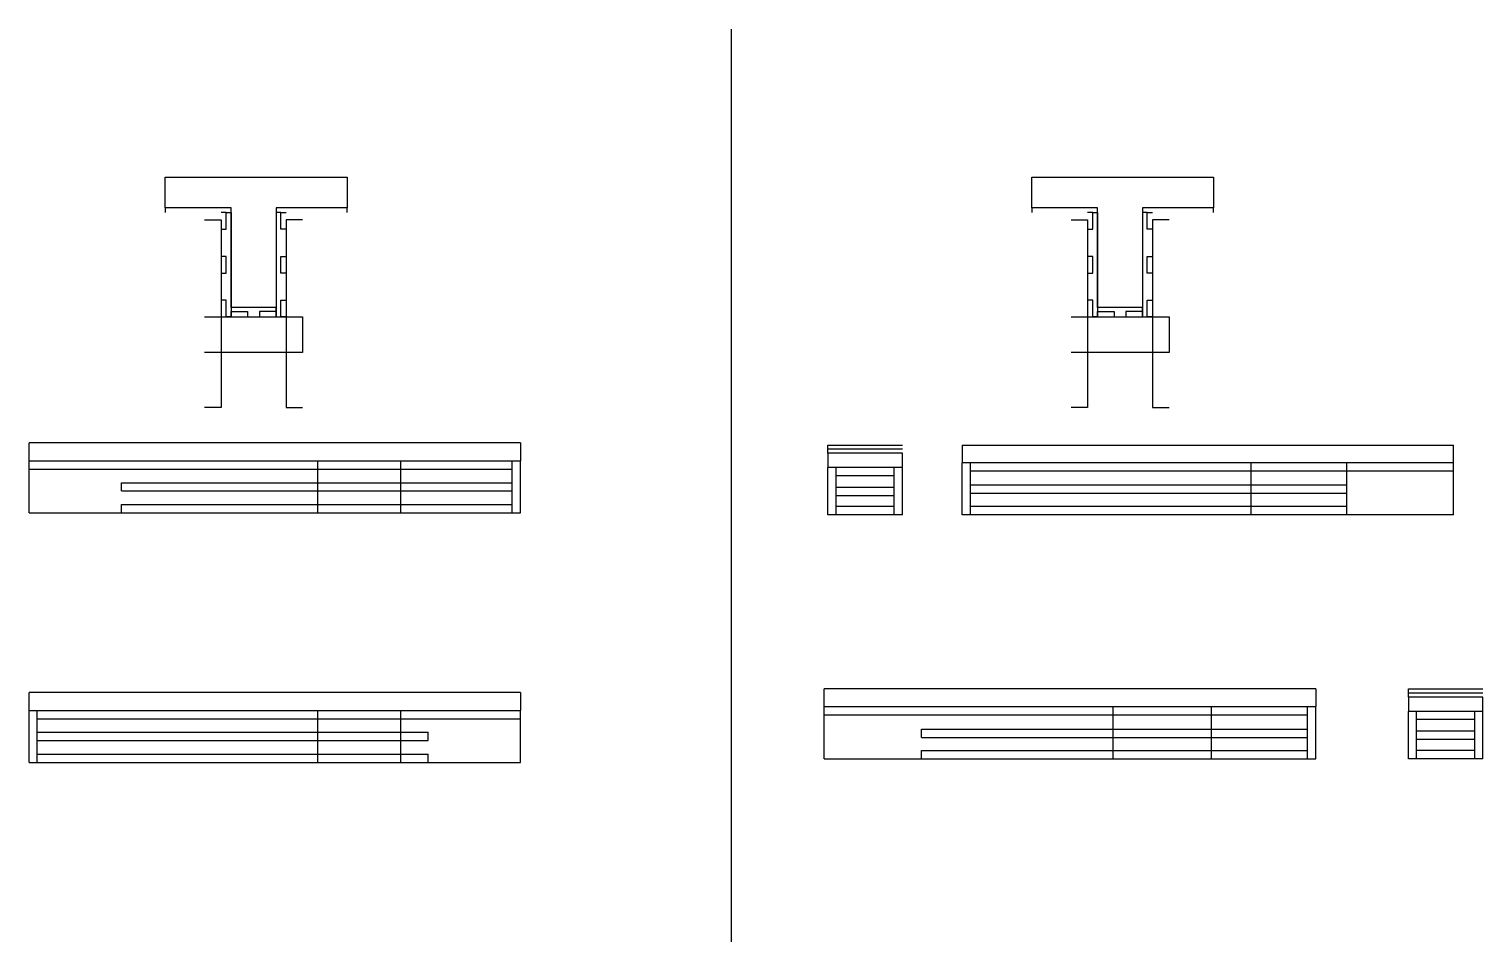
# Model space of a CAD drawing. Header units: metres. Extents: x 6229 to 7457, y 2864 to 3635.
import ezdxf

# ---------------------------------------------------------------- set-up
doc = ezdxf.new("R2010")
doc.units = ezdxf.units.M
for name, color, linetype in [('CONCRETO', 7, 'Continuous'), ('COTA', 7, 'Continuous'), ('Madeira', 7, 'Continuous'), ('Painéis', 7, 'Continuous'), ('SARR_2.2x7', 7, 'Continuous'), ('SARR_3.5x7', 7, 'Continuous')]:
    doc.layers.add(name, color=color, linetype=linetype)

msp = doc.modelspace()

# ---------------------------------------------------------------- linework, layer by layer
at = {"layer": 'CONCRETO', "color": 7, "lineweight": 25}
for points in [[(6343.8, 3483.8), (6343.8, 3509.8), (6497.4, 3509.8), (6497.4, 3483.8), (6437.4, 3483.8), (6437.4, 3399.8), (6399.4, 3399.8), (6399.4, 3483.8)], [(7075.5, 3483.8), (7075.5, 3509.8), (7229.1, 3509.8), (7229.1, 3483.8), (7169.1, 3483.8), (7169.1, 3399.8), (7131.1, 3399.8), (7131.1, 3483.8)]]:
    msp.add_lwpolyline(points, dxfattribs=at)
at = {"layer": 'COTA', "color": 7, "lineweight": 25}
for p, q in [((6821.8, 3634.8), (6821.8, 2864)), ((6228.8, 3270.3), (6228.8, 3285.3)), ((6643.8, 3285.3), (6228.8, 3285.3)), ((6643.8, 3285.3), (6643.8, 3270.3)), ((7016.7, 3283.6), (7016.7, 3268.6)), ((7016.7, 3283.6), (7431.7, 3283.6)), ((7431.7, 3268.6), (7431.7, 3283.6)), ((6903.4, 3276.6), (6903.4, 3264.6)), ((6966.4, 3264.6), (6966.4, 3276.6)), ((6228.8, 3059.5), (6228.8, 3074.5)), ((6643.8, 3074.5), (6228.8, 3074.5)), ((6643.8, 3074.5), (6643.8, 3059.5)), ((6900.3, 3062.7), (6900.3, 3077.7)), ((7315.3, 3077.7), (6900.3, 3077.7)), ((7315.3, 3077.7), (7315.3, 3062.7)), ((7393.6, 3070.7), (7393.6, 3058.7)), ((7456.5, 3058.7), (7456.5, 3070.7))]:
    msp.add_line(p, q, dxfattribs=at)
at = {"layer": 'Madeira', "color": 7, "lineweight": 25}
for points in [[(6391, 3465.8), (6395.4, 3465.8), (6395.4, 3479.8), (6391, 3479.8)], [(6445.8, 3465.8), (6441.4, 3465.8), (6441.4, 3479.8), (6445.8, 3479.8)], [(7122.7, 3465.8), (7127.1, 3465.8), (7127.1, 3479.8), (7122.7, 3479.8)], [(7177.5, 3465.8), (7173.1, 3465.8), (7173.1, 3479.8), (7177.5, 3479.8)], [(6391, 3428.8), (6395.4, 3428.8), (6395.4, 3442.8), (6391, 3442.8)], [(6445.8, 3428.8), (6441.4, 3428.8), (6441.4, 3442.8), (6445.8, 3442.8)], [(7122.7, 3428.8), (7127.1, 3428.8), (7127.1, 3442.8), (7122.7, 3442.8)], [(7177.5, 3428.8), (7173.1, 3428.8), (7173.1, 3442.8), (7177.5, 3442.8)], [(6391, 3391.8), (6395.4, 3391.8), (6395.4, 3405.8), (6391, 3405.8)], [(6445.8, 3391.8), (6441.4, 3391.8), (6441.4, 3405.8), (6445.8, 3405.8)], [(7122.7, 3391.8), (7127.1, 3391.8), (7127.1, 3405.8), (7122.7, 3405.8)], [(7177.5, 3391.8), (7173.1, 3391.8), (7173.1, 3405.8), (7177.5, 3405.8)], [(6399.4, 3391.8), (6399.4, 3396.2), (6413.4, 3396.2), (6413.4, 3391.8)], [(6437.4, 3391.8), (6437.4, 3396.2), (6423.4, 3396.2), (6423.4, 3391.8)], [(7131.1, 3391.8), (7131.1, 3396.2), (7145.1, 3396.2), (7145.1, 3391.8)], [(7169.1, 3391.8), (7169.1, 3396.2), (7155.1, 3396.2), (7155.1, 3391.8)]]:
    msp.add_lwpolyline(points, dxfattribs=at)
at = {"layer": 'Painéis', "color": 7, "lineweight": 25}
for p, q in [((6228.8, 3270.3), (6643.8, 3270.3)), ((6228.8, 3226.3), (6228.8, 3270.3)), ((6472.8, 3226.3), (6472.8, 3270.3)), ((6542.8, 3226.3), (6542.8, 3270.3)), ((6643.8, 3226.3), (6643.8, 3270.3)), ((7431.7, 3268.6), (7016.7, 3268.6)), ((7016.7, 3224.6), (7016.7, 3268.6)), ((7260.7, 3224.6), (7260.7, 3268.6)), ((7341.7, 3224.6), (7341.7, 3268.6)), ((7431.7, 3224.6), (7431.7, 3268.6)), ((6966.4, 3264.6), (6903.4, 3264.6)), ((6903.4, 3224.6), (6903.4, 3264.6)), ((6966.4, 3224.6), (6966.4, 3264.6)), ((6228.8, 3226.3), (6643.8, 3226.3)), ((6966.4, 3224.6), (6903.4, 3224.6)), ((7431.7, 3224.6), (7016.7, 3224.6)), ((6228.8, 3059.5), (6643.8, 3059.5)), ((6228.8, 3015.5), (6228.8, 3059.5)), ((6472.8, 3015.5), (6472.8, 3059.5)), ((6542.8, 3015.5), (6542.8, 3059.5)), ((6643.8, 3015.5), (6643.8, 3059.5)), ((6900.3, 3062.7), (7315.3, 3062.7)), ((6900.3, 3018.7), (6900.3, 3062.7)), ((7144.3, 3018.7), (7144.3, 3062.7)), ((7227.3, 3018.7), (7227.3, 3062.7)), ((7315.3, 3018.7), (7315.3, 3062.7)), ((7456.5, 3058.7), (7393.6, 3058.7)), ((7393.6, 3018.7), (7393.6, 3058.7)), ((7456.5, 3018.7), (7456.5, 3058.7)), ((6228.8, 3015.5), (6643.8, 3015.5)), ((6900.3, 3018.7), (7315.3, 3018.7)), ((7456.5, 3018.7), (7393.6, 3018.7))]:
    msp.add_line(p, q, dxfattribs=at)
for points in [[(6399.4, 3479.8), (6399.4, 3483.8), (6343.8, 3483.8), (6343.8, 3479.8)], [(6395.4, 3479.8), (6399.4, 3479.8), (6399.4, 3391.8), (6395.4, 3391.8)], [(6497.4, 3479.8), (6497.4, 3483.8), (6437.4, 3483.8), (6437.4, 3479.8)], [(6441.4, 3479.8), (6437.4, 3479.8), (6437.4, 3391.8), (6441.4, 3391.8)], [(7131.1, 3479.8), (7131.1, 3483.8), (7075.5, 3483.8), (7075.5, 3479.8)], [(7127.1, 3479.8), (7131.1, 3479.8), (7131.1, 3391.8), (7127.1, 3391.8)], [(7229.1, 3479.8), (7229.1, 3483.8), (7169.1, 3483.8), (7169.1, 3479.8)], [(7173.1, 3479.8), (7169.1, 3479.8), (7169.1, 3391.8), (7173.1, 3391.8)], [(6437.4, 3396.2), (6437.4, 3399.8), (6399.4, 3399.8), (6399.4, 3396.2)], [(7169.1, 3396.2), (7169.1, 3399.8), (7131.1, 3399.8), (7131.1, 3396.2)], [(6966.4, 3276.6), (6903.4, 3276.6), (6903.4, 3283.6), (6966.4, 3283.6)], [(7456.5, 3070.7), (7393.6, 3070.7), (7393.6, 3077.7), (7456.5, 3077.7)]]:
    msp.add_lwpolyline(points, dxfattribs=at)
at = {"layer": 'SARR_2.2x7', "color": 7, "lineweight": 25}
for p, q in [((6966.4, 3280.1), (6903.4, 3280.1)), ((6636.9, 3226.3), (6636.9, 3270.3)), ((7023.7, 3224.6), (7023.7, 3268.6)), ((6228.8, 3263.3), (6472.8, 3263.3)), ((6472.8, 3263.3), (6542.8, 3263.3)), ((6542.8, 3263.3), (6636.9, 3263.3)), ((6910.4, 3224.6), (6910.4, 3264.6)), ((6959.4, 3257.6), (6910.4, 3257.6)), ((6959.4, 3224.6), (6959.4, 3264.6)), ((7260.7, 3261.6), (7023.7, 3261.6)), ((7341.7, 3261.6), (7260.7, 3261.6)), ((7431.7, 3261.6), (7341.7, 3261.6)), ((6306.8, 3251.8), (6472.8, 3251.8)), ((6306.8, 3244.8), (6306.8, 3251.8)), ((6306.8, 3244.8), (6472.8, 3244.8)), ((6472.8, 3251.8), (6542.8, 3251.8)), ((6472.8, 3244.8), (6542.8, 3244.8)), ((6542.8, 3251.8), (6636.9, 3251.8)), ((6542.8, 3244.8), (6636.9, 3244.8)), ((6910.4, 3248.1), (6959.4, 3248.1)), ((6910.4, 3241.1), (6959.4, 3241.1)), ((7260.7, 3249.6), (7023.7, 3249.6)), ((7260.7, 3242.6), (7023.7, 3242.6)), ((7341.7, 3249.6), (7260.7, 3249.6)), ((7341.7, 3242.6), (7260.7, 3242.6)), ((6306.8, 3233.3), (6472.8, 3233.3)), ((6306.8, 3226.3), (6306.8, 3233.3)), ((6472.8, 3233.3), (6542.8, 3233.3)), ((6542.8, 3233.3), (6636.9, 3233.3)), ((6959.4, 3231.6), (6910.4, 3231.6)), ((7260.7, 3231.6), (7023.7, 3231.6)), ((7341.7, 3231.6), (7260.7, 3231.6)), ((7456.5, 3074.2), (7393.6, 3074.2)), ((6235.8, 3015.5), (6235.8, 3059.5)), ((7308.4, 3018.7), (7308.4, 3062.7)), ((7400.5, 3018.7), (7400.5, 3058.7)), ((7449.6, 3018.7), (7449.6, 3058.7)), ((6235.8, 3052.5), (6472.8, 3052.5)), ((6472.8, 3052.5), (6542.8, 3052.5)), ((6542.8, 3052.5), (6643.8, 3052.5)), ((6900.3, 3055.7), (7144.3, 3055.7)), ((7144.3, 3055.7), (7227.3, 3055.7)), ((7227.3, 3055.7), (7308.4, 3055.7)), ((7449.6, 3051.7), (7400.5, 3051.7)), ((6235.8, 3041), (6472.8, 3041)), ((6235.8, 3034), (6472.8, 3034)), ((6472.8, 3041), (6542.8, 3041)), ((6472.8, 3034), (6542.8, 3034)), ((6542.8, 3041), (6565.8, 3041)), ((6542.8, 3034), (6565.8, 3034)), ((6565.8, 3034), (6565.8, 3041)), ((6982.3, 3043.7), (7144.3, 3043.7)), ((6982.3, 3036.7), (6982.3, 3043.7)), ((6982.3, 3036.7), (7144.3, 3036.7)), ((7144.3, 3043.7), (7227.3, 3043.7)), ((7144.3, 3036.7), (7227.3, 3036.7)), ((7227.3, 3043.7), (7308.4, 3043.7)), ((7227.3, 3036.7), (7308.4, 3036.7)), ((7400.5, 3042.2), (7449.6, 3042.2)), ((7400.5, 3035.2), (7449.6, 3035.2)), ((6235.8, 3022.5), (6472.8, 3022.5)), ((6472.8, 3022.5), (6542.8, 3022.5)), ((6542.8, 3022.5), (6565.8, 3022.5)), ((6565.8, 3015.5), (6565.8, 3022.5)), ((6982.3, 3025.7), (7144.3, 3025.7)), ((6982.3, 3018.7), (6982.3, 3025.7)), ((7144.3, 3025.7), (7227.3, 3025.7)), ((7227.3, 3025.7), (7308.4, 3025.7)), ((7449.6, 3025.7), (7400.5, 3025.7))]:
    msp.add_line(p, q, dxfattribs=at)
at = {"layer": 'SARR_3.5x7', "color": 7, "lineweight": 25}
for points in [[(6377, 3473.8), (6391, 3473.8), (6391, 3315.3), (6377, 3315.3)], [(6459.8, 3473.8), (6445.8, 3473.8), (6445.8, 3315.3), (6459.8, 3315.3)], [(7108.7, 3473.8), (7122.7, 3473.8), (7122.7, 3315.3), (7108.7, 3315.3)], [(7191.5, 3473.8), (7177.5, 3473.8), (7177.5, 3315.3), (7191.5, 3315.3)], [(6377, 3391.8), (6459.8, 3391.8), (6459.8, 3361.7), (6377, 3361.7)], [(7108.7, 3391.8), (7191.5, 3391.8), (7191.5, 3361.7), (7108.7, 3361.7)]]:
    msp.add_lwpolyline(points, dxfattribs=at)

doc.saveas('drawing.dxf')
